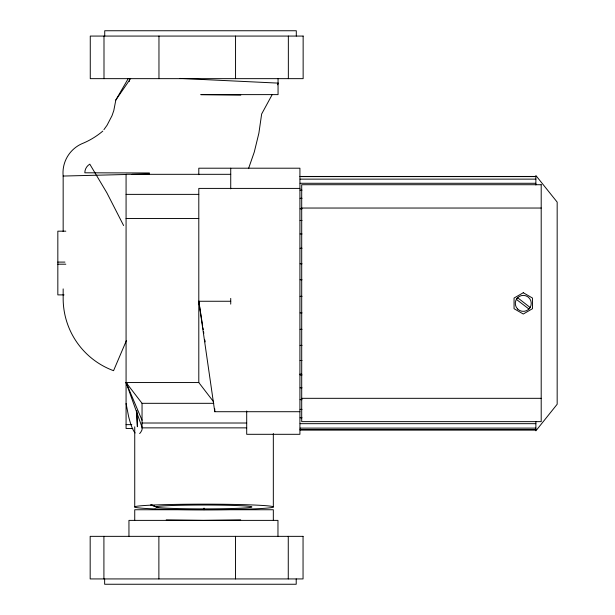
<?xml version="1.0" encoding="UTF-8"?>
<svg xmlns="http://www.w3.org/2000/svg" width="615" height="615" viewBox="0 0 615 615"><rect width="100%" height="100%" fill="white"/><g stroke="black" fill="none" stroke-linecap="round" stroke-linejoin="round"><path stroke-width="0.92" d="M128.297 78.497L115.835 100.007L113.79 110.592L112.015 115.689L107.048 125.268L103.912 129.65M248.514 168.633L254.279 152.051L258.877 133.201L261.652 113.998L272.076 94.81M126.383 340.633L113.56 370.691A76.96 76.96 0 0 1 63.16 298.46L63.16 288.896M277.511 84.793L278.418 83.125L180.118 78.42M115.835 100.007L130.68 78.443M530.192 307.369L528.923 309.022L516.362 299.382L517.63 297.729L530.222 307.554M156.172 506.952L157.701 506.46A47.878 1.93 0 0 1 234.607 505.469A47.878 1.93 0 0 1 224.521 508.697A47.878 1.93 0 0 1 156.164 506.96L151.075 504.485M63.16 231.517L63.16 176.051L126.575 174.483M132.079 174.353L149.506 173.922M240.711 519.906L203.457 520.382L166.204 519.906M230.733 174.314L126.075 174.314L126.075 428.486L132.794 428.486M300.112 176.444L535.873 176.444M300.112 176.597L535.873 176.597M300.112 179.134L535.873 179.134M300.112 183.278L535.873 183.278M299.92 188.405L198.799 188.405L198.799 382.553L213.62 401.833M300.112 190.127L302.026 190.127M126.075 194.371L198.799 194.371M300.112 198.291L302.026 198.291M301.704 208.039L541.2 208.039M300.112 208.823L302.026 208.823M126.075 218.502L198.799 218.502M300.112 220.439L302.026 220.439M65.82 231.171L57.833 231.171L57.833 294.893L64.045 294.893M300.112 233.954L302.026 233.954M300.112 248.237L302.026 248.237M57.833 262.098L64.929 262.098M300.112 263.797L302.026 263.797M57.833 264.196L65.82 264.196M300.112 279.771L302.026 279.771M300.112 296.322L302.026 296.322M299.92 411.712L214.766 411.712L198.799 301.258L230.733 301.258M300.112 312.904L302.026 312.904M300.112 329.317L302.026 329.317M300.112 345.376L302.026 345.376M300.112 360.528L302.026 360.528M299.82 374.166L301.704 374.166M300.112 374.966L302.026 374.966M198.799 382.553L126.075 382.553L142.042 427.248M300.112 387.834L302.026 387.834M301.704 398.32L541.2 398.32M300.112 399.673L302.026 399.673M142.042 420.253L126.075 382.553L142.042 403.317L213.805 403.317M300.112 409.375L302.026 409.375M300.112 417.793L302.026 417.793M142.042 423.012L246.7 423.012M300.112 423.674L535.873 423.674M126.075 424.642L131.818 424.642M142.042 427.863L246.7 427.863M300.112 428.109L535.873 428.109M300.112 429.762L535.873 429.762M300.112 429.908L535.873 429.908M149.46 172.976L84.824 172.8A10.024 10.024 0 0 1 89.805 164.159L106.902 192.887L123.615 225.551M240.796 95.094L200.79 94.633L278.057 94.618L278.057 78.651M150.744 505.015L157.84 507.46M126.075 403.54L128.62 416.563A134.208 17.174 88.4 0 0 135.115 432.945M198.799 301.258L202.643 325.827M202.935 327.718L203.234 329.609M203.527 331.5L203.826 333.384M204.857 340.003L205.156 341.894M136.676 410.474L137.391 426.749L136.653 410.451M535.873 184.992L535.873 175.513L557.167 202.112L557.167 404.247L535.873 430.846L535.873 421.467M296.299 36.07L296.299 30.75L104.727 30.75L104.727 36.07M296.215 578.93L296.215 584.25L104.642 584.25L104.642 578.93M288.35 36.07L288.35 78.651M288.266 536.349L288.266 578.93M277.965 536.349L277.965 520.382L128.95 520.382L128.95 536.349M273.329 433.567L273.329 506.952M273.329 520.198L273.329 509.743L134.739 509.743L134.739 520.198M246.7 410.989L246.7 434.305L299.92 434.305L299.92 168.203L198.799 168.203L198.799 174.683M235.553 36.07L235.553 78.651M235.46 536.349L235.46 578.93M230.733 168.203L230.733 188.836M230.733 298.383L230.733 304.125M214.766 408.913L214.766 411.712M204.034 508.128L204.034 509.743M158.962 36.07L158.962 78.651M158.878 536.349L158.878 578.93M142.042 403.317L142.042 429.777A134.208 17.174 88.4 0 1 139.62 433.544M134.739 426.81L134.739 506.952M103.997 36.07L103.997 78.651M103.912 536.349L103.912 578.93M129.573 78.751A76.46 76.398 -54.7 0 1 129.311 81.48M102.813 131.087A76.46 76.398 -54.7 0 1 81.772 143.779A31.857 31.857 0 0 0 63.16 176.051M523.28 292.732L514.055 298.052L514.055 308.699L523.28 314.019L532.498 308.699L532.498 298.052L523.28 292.732M303.141 36.07L90.267 36.07L90.267 78.651L303.141 78.651L303.141 36.07M541.2 184.723L301.704 184.723L301.704 421.636L541.2 421.636L541.2 184.723M303.049 536.349L90.174 536.349L90.174 578.93L303.049 578.93L303.049 536.349M127.067 384.175L126.075 382.553L127.044 384.198M517.63 309.022A7.98 7.98 0 0 0 530.991 305.44A7.98 7.98 0 0 0 521.212 295.661A7.98 7.98 0 0 0 517.63 309.022M155.072 508.928A69.264 2.791 0 0 0 270.946 507.675A69.264 2.791 0 0 0 186.091 504.254A69.264 2.791 0 0 0 155.072 508.928"/></g></svg>
